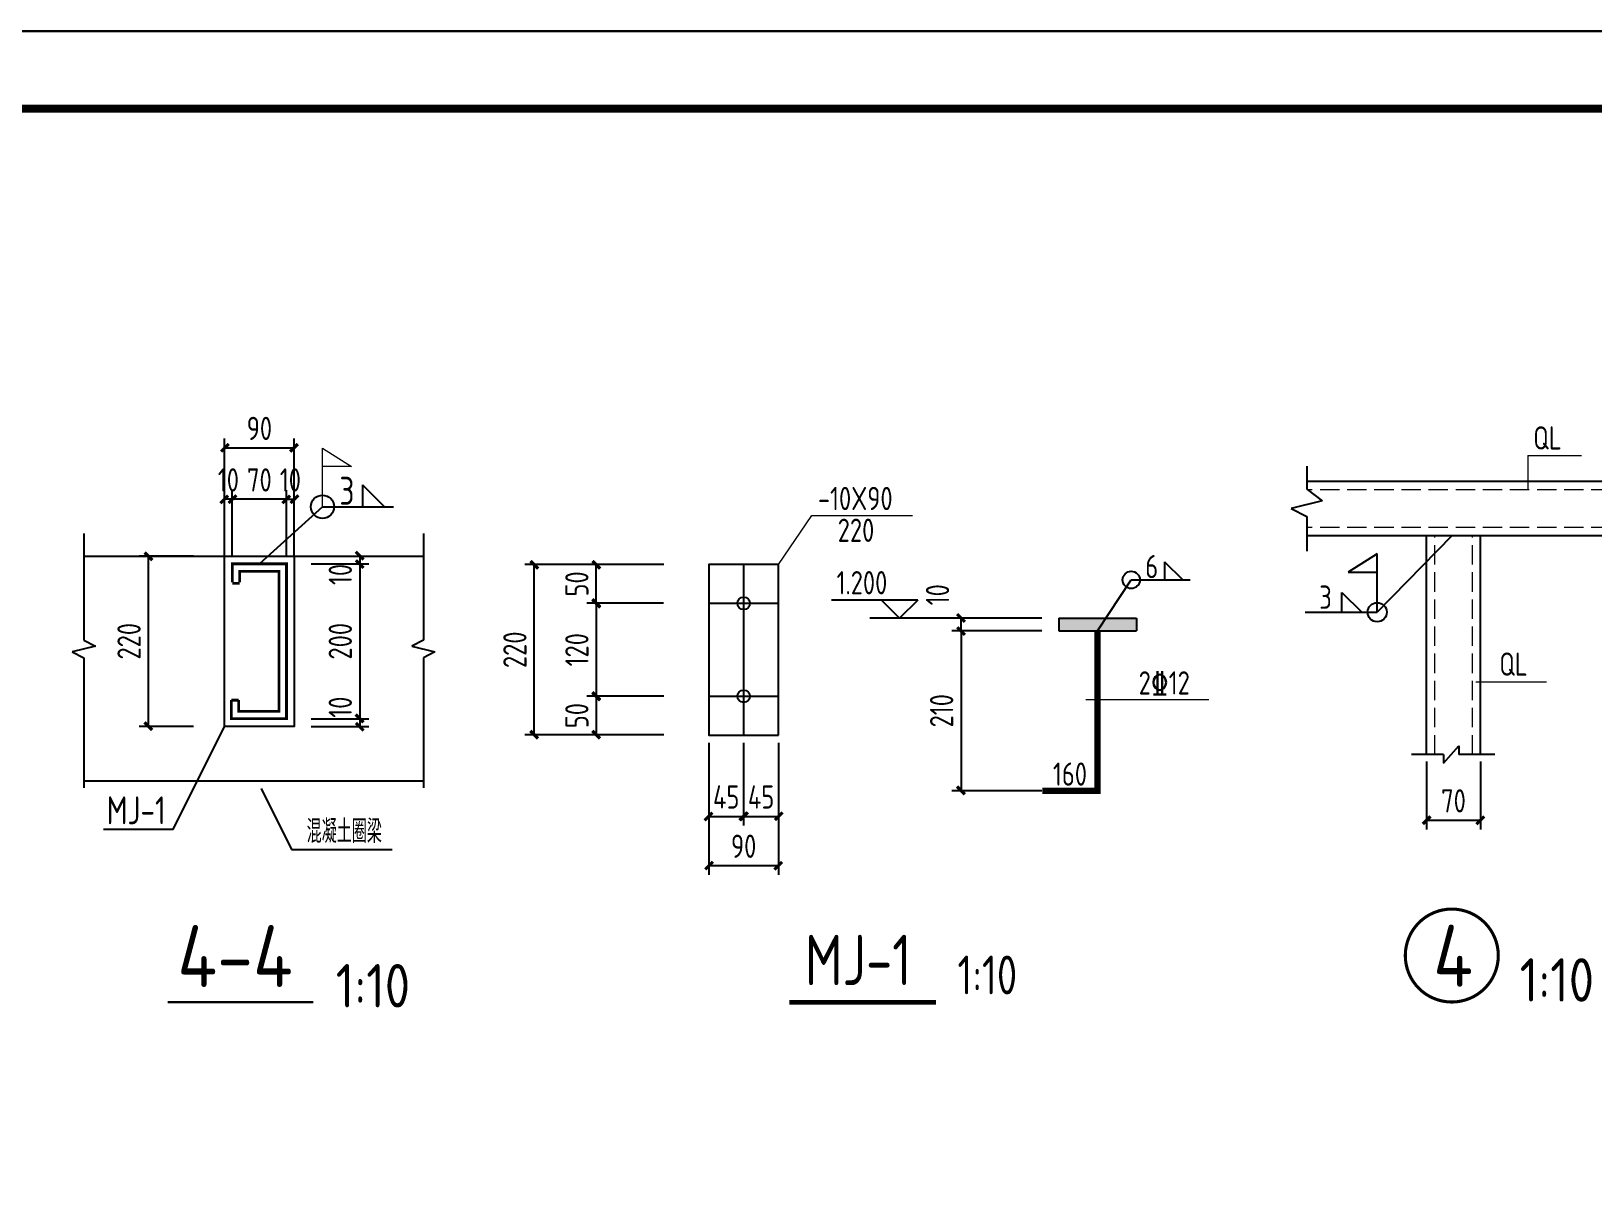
# Model space of a CAD drawing. Header units: millimetres. Extents: x 865974 to 875117, y 41124 to 44891.
# Drawn here: x 870292.5 to 870494, y 41569.1 to 41717.6 of the extents above; entities that cross this region are included whole.
import ezdxf

# ---------------------------------------------------------------- set-up
doc = ezdxf.new("R2010")
doc.units = ezdxf.units.MM
doc.header["$LTSCALE"] = 1000
doc.header["$MEASUREMENT"] = 0
doc.linetypes.add('CONTINOUS', pattern=[0])
doc.linetypes.add('DASH', pattern=[0.35, 0.25, -0.1])
for name, color, linetype in [('10', 7, 'Continuous'), ('D1', 112, 'Continuous'), ('D2', 6, 'Continuous'), ('DIM', 7, 'Continuous'), ('DRAWING0', 112, 'Continuous'), ('GJ', 6, 'Continuous'), ('THIN', 7, 'Continuous'), ('中文', 7, 'Continuous'), ('文字', 7, 'Continuous'), ('柱子', 8, 'Continuous'), ('桩', 6, 'Continuous'), ('梁__实线', 4, 'Continuous')]:
    doc.layers.add(name, color=color, linetype=linetype)
for name, color, linetype, lineweight in [('D3', 62, 'Continuous', 9), ('LZ', 64, 'Continuous', 9), ('数字', 3, 'Continuous', 9), ('细实线', 1, 'Continuous', 20)]:
    doc.layers.add(name, color=color, linetype=linetype, lineweight=lineweight)
doc.styles.add('GBHZ', font='gbenor.shx', dxfattribs={"width": 0.9, "bigfont": 'gbcbig.shx'})
doc.dimstyles.new('Y10', dxfattribs={"dimscale": 0, "dimtxt": 3, "dimasz": 0.01, "dimexe": 1.2, "dimexo": 1, "dimgap": 1, "dimtad": 1, "dimdec": 0, "dimlfac": 10, "dimzin": 0, "dimdsep": 46, "dimtxsty": 'GBHZ', "dimblk1": 'DX', "dimblk2": 'DX', "dimsah": 1, "dimcen": 0.09, "dimdle": 1, "dimadec": 0, "dimazin": 0, "dimtfac": 1, "dimtdec": 0, "dimtix": 1, "dimtmove": 2, "dimatfit": 3, "dimldrblk": 'DX', "dimfxl": 0, "dimtolj": 1, "dimtzin": 0, "dimarcsym": 0})

# ---------------------------------------------------------------- blocks, each defined once
blk = doc.blocks.new('DX')
at = {"color": 0, "linetype": 'ByBlock', "const_width": 40}
blk.add_lwpolyline([(-54, -51), (46, 49)], dxfattribs=at)
blk = doc.blocks.new('*D492')
at = {"layer": 'Defpoints', "color": 0, "transparency": 16777216}
for p in [(870365.39, 41648.77), (870375.06, 41648.77), (870375.06, 41643.77)]:
    blk.add_point(p, dxfattribs=at)
at = {"layer": 'DIM', "color": 0, "lineweight": -2, "transparency": 16777216}
for p, q in [((870374.06, 41648.77), (870364.19, 41648.77)), ((870365.39, 41643.78), (870365.39, 41648.76)), ((870374.06, 41643.77), (870364.19, 41643.77))]:
    blk.add_line(p, q, dxfattribs=at)
at = {"layer": 'DIM', "color": 0, "lineweight": -2, "transparency": 16777216, "xscale": 0.01, "yscale": 0.01, "zscale": 0.01}
for p, rotation in [((870365.39, 41648.77), 90), ((870365.39, 41643.77), 270)]:
    blk.add_blockref('DX', p, dxfattribs=dict(at, rotation=rotation))
at = {"layer": 'DIM', "color": 0, "transparency": 16777216, "insert": (870362.89, 41646.27), "char_height": 3, "attachment_point": 5, "rotation": 90, "style": 'GBHZ'}
blk.add_mtext('\\A1;50', dxfattribs=at)
blk = doc.blocks.new('*D493')
at = {"layer": 'Defpoints', "color": 0, "transparency": 16777216}
for p in [(870375.06, 41643.77), (870365.39, 41631.77), (870375.12, 41631.77)]:
    blk.add_point(p, dxfattribs=at)
at = {"layer": 'DIM', "color": 0, "lineweight": -2, "transparency": 16777216}
for p, q in [((870374.06, 41643.77), (870364.19, 41643.77)), ((870365.39, 41643.76), (870365.39, 41631.78)), ((870374.12, 41631.77), (870364.19, 41631.77))]:
    blk.add_line(p, q, dxfattribs=at)
at = {"layer": 'DIM', "color": 0, "lineweight": -2, "transparency": 16777216, "xscale": 0.01, "yscale": 0.01, "zscale": 0.01}
for p, rotation in [((870365.39, 41643.77), 90), ((870365.39, 41631.77), 270)]:
    blk.add_blockref('DX', p, dxfattribs=dict(at, rotation=rotation))
at = {"layer": 'DIM', "color": 0, "transparency": 16777216, "insert": (870362.89, 41637.77), "char_height": 3, "attachment_point": 5, "rotation": 90, "style": 'GBHZ'}
blk.add_mtext('\\A1;120', dxfattribs=at)
blk = doc.blocks.new('*D494')
at = {"layer": 'Defpoints', "color": 0, "transparency": 16777216}
for p in [(870375.06, 41631.77), (870365.39, 41626.77), (870375.06, 41626.77)]:
    blk.add_point(p, dxfattribs=at)
at = {"layer": 'DIM', "color": 0, "lineweight": -2, "transparency": 16777216}
for p, q in [((870374.06, 41631.77), (870364.19, 41631.77)), ((870365.39, 41631.76), (870365.39, 41626.78)), ((870374.06, 41626.77), (870364.19, 41626.77))]:
    blk.add_line(p, q, dxfattribs=at)
at = {"layer": 'DIM', "color": 0, "lineweight": -2, "transparency": 16777216, "xscale": 0.01, "yscale": 0.01, "zscale": 0.01}
for p, rotation in [((870365.39, 41631.77), 90), ((870365.39, 41626.77), 270)]:
    blk.add_blockref('DX', p, dxfattribs=dict(at, rotation=rotation))
at = {"layer": 'DIM', "color": 0, "transparency": 16777216, "insert": (870362.89, 41629.27), "char_height": 3, "attachment_point": 5, "rotation": 90, "style": 'GBHZ'}
blk.add_mtext('\\A1;50', dxfattribs=at)
blk = doc.blocks.new('*D495')
at = {"layer": 'Defpoints', "color": 0, "transparency": 16777216}
for p in [(870379.91, 41624.74), (870388.91, 41624.74), (870388.91, 41609.91)]:
    blk.add_point(p, dxfattribs=at)
at = {"layer": 'DIM', "color": 0, "lineweight": -2, "transparency": 16777216}
for p, q in [((870379.91, 41623.74), (870379.91, 41608.71)), ((870388.91, 41623.74), (870388.91, 41608.71)), ((870379.92, 41609.91), (870388.9, 41609.91))]:
    blk.add_line(p, q, dxfattribs=at)
at = {"layer": 'DIM', "color": 0, "lineweight": -2, "transparency": 16777216, "xscale": 0.01, "yscale": 0.01, "zscale": 0.01, "rotation": 180}
blk.add_blockref('DX', (870379.91, 41609.91), dxfattribs=at)
at = {"layer": 'DIM', "color": 0, "lineweight": -2, "transparency": 16777216, "xscale": 0.01, "yscale": 0.01, "zscale": 0.01}
blk.add_blockref('DX', (870388.91, 41609.91), dxfattribs=at)
at = {"layer": 'DIM', "color": 0, "transparency": 16777216, "insert": (870384.41, 41612.41), "char_height": 3, "attachment_point": 5, "style": 'GBHZ'}
blk.add_mtext('\\A1;90', dxfattribs=at)
blk = doc.blocks.new('*D496')
at = {"layer": 'Defpoints', "color": 0, "transparency": 16777216}
for p in [(870412.46, 41641.83), (870423.88, 41641.83), (870423.88, 41640.23)]:
    blk.add_point(p, dxfattribs=at)
at = {"layer": 'DIM', "color": 0, "lineweight": -2, "transparency": 16777216}
for p, q in [((870422.88, 41641.83), (870411.26, 41641.83)), ((870412.46, 41641.84), (870412.46, 41641.85)), ((870412.46, 41640.23), (870412.46, 41641.83)), ((870422.88, 41640.23), (870411.26, 41640.23)), ((870412.46, 41640.22), (870412.46, 41640.21))]:
    blk.add_line(p, q, dxfattribs=at)
at = {"layer": 'DIM', "color": 0, "lineweight": -2, "transparency": 16777216, "xscale": 0.01, "yscale": 0.01, "zscale": 0.01}
for p, rotation in [((870412.46, 41641.83), 270), ((870412.46, 41640.23), 90)]:
    blk.add_blockref('DX', p, dxfattribs=dict(at, rotation=rotation))
at = {"layer": 'DIM', "color": 0, "transparency": 16777216, "insert": (870409.43, 41644.87), "char_height": 3, "attachment_point": 5, "rotation": 90, "style": 'GBHZ'}
blk.add_mtext('\\A1;10', dxfattribs=at)
blk = doc.blocks.new('*D497')
at = {"layer": 'Defpoints', "color": 0, "transparency": 16777216}
for p in [(870423.88, 41640.23), (870412.46, 41619.57), (870423.88, 41619.57)]:
    blk.add_point(p, dxfattribs=at)
at = {"layer": 'DIM', "color": 0, "lineweight": -2, "transparency": 16777216}
for p, q in [((870422.88, 41640.23), (870411.26, 41640.23)), ((870412.46, 41640.22), (870412.46, 41619.58)), ((870422.88, 41619.57), (870411.26, 41619.57))]:
    blk.add_line(p, q, dxfattribs=at)
at = {"layer": 'DIM', "color": 0, "lineweight": -2, "transparency": 16777216, "xscale": 0.01, "yscale": 0.01, "zscale": 0.01}
for p, rotation in [((870412.46, 41640.23), 90), ((870412.46, 41619.57), 270)]:
    blk.add_blockref('DX', p, dxfattribs=dict(at, rotation=rotation))
at = {"layer": 'DIM', "color": 0, "transparency": 16777216, "insert": (870409.96, 41629.9), "char_height": 3, "attachment_point": 5, "rotation": 90, "style": 'GBHZ'}
blk.add_mtext('\\A1;210', dxfattribs=at)
blk = doc.blocks.new('*D498')
at = {"layer": 'Defpoints', "color": 0, "transparency": 16777216}
for p in [(870357.39, 41648.77), (870375.12, 41648.77), (870375.12, 41626.77)]:
    blk.add_point(p, dxfattribs=at)
at = {"layer": 'DIM', "color": 0, "lineweight": -2, "transparency": 16777216}
for p, q in [((870374.12, 41648.77), (870356.19, 41648.77)), ((870357.39, 41626.78), (870357.39, 41648.76)), ((870374.12, 41626.77), (870356.19, 41626.77))]:
    blk.add_line(p, q, dxfattribs=at)
at = {"layer": 'DIM', "color": 0, "lineweight": -2, "transparency": 16777216, "xscale": 0.01, "yscale": 0.01, "zscale": 0.01}
for p, rotation in [((870357.39, 41648.77), 90), ((870357.39, 41626.77), 270)]:
    blk.add_blockref('DX', p, dxfattribs=dict(at, rotation=rotation))
at = {"layer": 'DIM', "color": 0, "transparency": 16777216, "insert": (870354.89, 41637.77), "char_height": 3, "attachment_point": 5, "rotation": 90, "style": 'GBHZ'}
blk.add_mtext('\\A1;220', dxfattribs=at)
blk = doc.blocks.new('*D556')
at = {"layer": 'Defpoints', "color": 0, "transparency": 16777216}
for p in [(870318.42, 41657.19), (870318.42, 41648.87), (870325.42, 41648.87)]:
    blk.add_point(p, dxfattribs=at)
at = {"layer": 'DIM', "color": 0, "lineweight": -2, "transparency": 16777216}
for p, q in [((870318.42, 41649.87), (870318.42, 41658.39)), ((870325.41, 41657.19), (870318.43, 41657.19)), ((870325.42, 41649.87), (870325.42, 41658.39))]:
    blk.add_line(p, q, dxfattribs=at)
at = {"layer": 'DIM', "color": 0, "lineweight": -2, "transparency": 16777216, "xscale": 0.01, "yscale": 0.01, "zscale": 0.01, "rotation": 180}
blk.add_blockref('DX', (870318.42, 41657.19), dxfattribs=at)
at = {"layer": 'DIM', "color": 0, "lineweight": -2, "transparency": 16777216, "xscale": 0.01, "yscale": 0.01, "zscale": 0.01}
blk.add_blockref('DX', (870325.42, 41657.19), dxfattribs=at)
at = {"layer": 'DIM', "color": 0, "transparency": 16777216, "insert": (870321.92, 41659.69), "char_height": 3, "attachment_point": 5, "style": 'GBHZ'}
blk.add_mtext('\\A1;70', dxfattribs=at)
blk = doc.blocks.new('*D557')
at = {"layer": 'Defpoints', "color": 0, "transparency": 16777216}
for p in [(870317.42, 41657.19), (870317.42, 41649.87), (870318.42, 41648.87)]:
    blk.add_point(p, dxfattribs=at)
at = {"layer": 'DIM', "color": 0, "lineweight": -2, "transparency": 16777216}
for p, q in [((870317.41, 41657.19), (870317.4, 41657.19)), ((870317.42, 41650.87), (870317.42, 41658.39)), ((870318.42, 41657.19), (870317.42, 41657.19)), ((870318.42, 41649.87), (870318.42, 41658.39)), ((870318.43, 41657.19), (870318.44, 41657.19))]:
    blk.add_line(p, q, dxfattribs=at)
at = {"layer": 'DIM', "color": 0, "lineweight": -2, "transparency": 16777216, "xscale": 0.01, "yscale": 0.01, "zscale": 0.01}
blk.add_blockref('DX', (870317.42, 41657.19), dxfattribs=at)
at = {"layer": 'DIM', "color": 0, "lineweight": -2, "transparency": 16777216, "xscale": 0.01, "yscale": 0.01, "zscale": 0.01, "rotation": 180}
blk.add_blockref('DX', (870318.42, 41657.19), dxfattribs=at)
at = {"layer": 'DIM', "color": 0, "transparency": 16777216, "insert": (870317.92, 41659.69), "char_height": 3, "attachment_point": 5, "style": 'GBHZ'}
blk.add_mtext('\\A1;10', dxfattribs=at)
blk = doc.blocks.new('*D558')
at = {"layer": 'Defpoints', "color": 0, "transparency": 16777216}
for p in [(870327.59, 41649.87), (870327.59, 41648.87), (870334.86, 41648.87)]:
    blk.add_point(p, dxfattribs=at)
at = {"layer": 'DIM', "color": 0, "lineweight": -2, "transparency": 16777216}
for p, q in [((870328.59, 41649.87), (870336.06, 41649.87)), ((870328.59, 41648.87), (870336.06, 41648.87)), ((870334.86, 41649.88), (870334.86, 41649.89)), ((870334.86, 41649.87), (870334.86, 41648.87)), ((870334.86, 41648.86), (870334.86, 41648.85))]:
    blk.add_line(p, q, dxfattribs=at)
at = {"layer": 'DIM', "color": 0, "lineweight": -2, "transparency": 16777216, "xscale": 0.01, "yscale": 0.01, "zscale": 0.01}
for p, rotation in [((870334.86, 41649.87), 270), ((870334.86, 41648.87), 90)]:
    blk.add_blockref('DX', p, dxfattribs=dict(at, rotation=rotation))
at = {"layer": 'DIM', "color": 0, "transparency": 16777216, "insert": (870332.36, 41647.49), "char_height": 3, "attachment_point": 5, "rotation": 90, "style": 'GBHZ'}
blk.add_mtext('\\A1;10', dxfattribs=at)
blk = doc.blocks.new('*D559')
at = {"layer": 'Defpoints', "color": 0, "transparency": 16777216}
for p in [(870327.59, 41648.87), (870327.59, 41628.87), (870334.86, 41628.87)]:
    blk.add_point(p, dxfattribs=at)
at = {"layer": 'DIM', "color": 0, "lineweight": -2, "transparency": 16777216}
for p, q in [((870328.59, 41648.87), (870336.06, 41648.87)), ((870334.86, 41648.86), (870334.86, 41628.88)), ((870328.59, 41628.87), (870336.06, 41628.87))]:
    blk.add_line(p, q, dxfattribs=at)
at = {"layer": 'DIM', "color": 0, "lineweight": -2, "transparency": 16777216, "xscale": 0.01, "yscale": 0.01, "zscale": 0.01}
for p, rotation in [((870334.86, 41648.87), 90), ((870334.86, 41628.87), 270)]:
    blk.add_blockref('DX', p, dxfattribs=dict(at, rotation=rotation))
at = {"layer": 'DIM', "color": 0, "transparency": 16777216, "insert": (870332.36, 41638.87), "char_height": 3, "attachment_point": 5, "rotation": 90, "style": 'GBHZ'}
blk.add_mtext('\\A1;200', dxfattribs=at)
blk = doc.blocks.new('*D560')
at = {"layer": 'Defpoints', "color": 0, "transparency": 16777216}
for p in [(870327.59, 41628.87), (870327.59, 41627.87), (870334.86, 41627.87)]:
    blk.add_point(p, dxfattribs=at)
at = {"layer": 'DIM', "color": 0, "lineweight": -2, "transparency": 16777216}
for p, q in [((870328.59, 41628.87), (870336.06, 41628.87)), ((870334.86, 41628.88), (870334.86, 41628.89)), ((870334.86, 41628.87), (870334.86, 41627.87)), ((870328.59, 41627.87), (870336.06, 41627.87)), ((870334.86, 41627.86), (870334.86, 41627.85))]:
    blk.add_line(p, q, dxfattribs=at)
at = {"layer": 'DIM', "color": 0, "lineweight": -2, "transparency": 16777216, "xscale": 0.01, "yscale": 0.01, "zscale": 0.01}
for p, rotation in [((870334.86, 41628.87), 270), ((870334.86, 41627.87), 90)]:
    blk.add_blockref('DX', p, dxfattribs=dict(at, rotation=rotation))
at = {"layer": 'DIM', "color": 0, "transparency": 16777216, "insert": (870332.36, 41630.36), "char_height": 3, "attachment_point": 5, "rotation": 90, "style": 'GBHZ'}
blk.add_mtext('\\A1;10', dxfattribs=at)
blk = doc.blocks.new('*D561')
at = {"layer": 'Defpoints', "color": 0, "transparency": 16777216}
for p in [(870307.6, 41649.87), (870314.42, 41649.87), (870314.42, 41627.87)]:
    blk.add_point(p, dxfattribs=at)
at = {"layer": 'DIM', "color": 0, "lineweight": -2, "transparency": 16777216}
for p, q in [((870313.42, 41649.87), (870306.4, 41649.87)), ((870307.6, 41627.88), (870307.6, 41649.86)), ((870313.42, 41627.87), (870306.4, 41627.87))]:
    blk.add_line(p, q, dxfattribs=at)
at = {"layer": 'DIM', "color": 0, "lineweight": -2, "transparency": 16777216, "xscale": 0.01, "yscale": 0.01, "zscale": 0.01}
for p, rotation in [((870307.6, 41649.87), 90), ((870307.6, 41627.87), 270)]:
    blk.add_blockref('DX', p, dxfattribs=dict(at, rotation=rotation))
at = {"layer": 'DIM', "color": 0, "transparency": 16777216, "insert": (870305.1, 41638.87), "char_height": 3, "attachment_point": 5, "rotation": 90, "style": 'GBHZ'}
blk.add_mtext('\\A1;220', dxfattribs=at)
blk = doc.blocks.new('*D562')
at = {"layer": 'Defpoints', "color": 0, "transparency": 16777216}
for p in [(870326.42, 41657.19), (870325.42, 41648.87), (870326.42, 41649.87)]:
    blk.add_point(p, dxfattribs=at)
at = {"layer": 'DIM', "color": 0, "lineweight": -2, "transparency": 16777216}
for p, q in [((870325.41, 41657.19), (870325.4, 41657.19)), ((870325.42, 41649.87), (870325.42, 41658.39)), ((870325.42, 41657.19), (870326.42, 41657.19)), ((870326.42, 41650.87), (870326.42, 41658.39)), ((870326.43, 41657.19), (870326.44, 41657.19))]:
    blk.add_line(p, q, dxfattribs=at)
at = {"layer": 'DIM', "color": 0, "lineweight": -2, "transparency": 16777216, "xscale": 0.01, "yscale": 0.01, "zscale": 0.01}
blk.add_blockref('DX', (870325.42, 41657.19), dxfattribs=at)
at = {"layer": 'DIM', "color": 0, "lineweight": -2, "transparency": 16777216, "xscale": 0.01, "yscale": 0.01, "zscale": 0.01, "rotation": 180}
blk.add_blockref('DX', (870326.42, 41657.19), dxfattribs=at)
at = {"layer": 'DIM', "color": 0, "transparency": 16777216, "insert": (870325.92, 41659.69), "char_height": 3, "attachment_point": 5, "style": 'GBHZ'}
blk.add_mtext('\\A1;10', dxfattribs=at)
blk = doc.blocks.new('*D563')
at = {"layer": 'Defpoints', "color": 0, "transparency": 16777216}
for p in [(870326.42, 41663.84), (870317.42, 41648.87), (870326.42, 41648.87)]:
    blk.add_point(p, dxfattribs=at)
at = {"layer": 'DIM', "color": 0, "lineweight": -2, "transparency": 16777216}
for p, q in [((870317.42, 41649.87), (870317.42, 41665.04)), ((870326.42, 41649.87), (870326.42, 41665.04)), ((870317.43, 41663.84), (870326.41, 41663.84))]:
    blk.add_line(p, q, dxfattribs=at)
at = {"layer": 'DIM', "color": 0, "lineweight": -2, "transparency": 16777216, "xscale": 0.01, "yscale": 0.01, "zscale": 0.01, "rotation": 180}
blk.add_blockref('DX', (870317.42, 41663.84), dxfattribs=at)
at = {"layer": 'DIM', "color": 0, "lineweight": -2, "transparency": 16777216, "xscale": 0.01, "yscale": 0.01, "zscale": 0.01}
blk.add_blockref('DX', (870326.42, 41663.84), dxfattribs=at)
at = {"layer": 'DIM', "color": 0, "transparency": 16777216, "insert": (870321.92, 41666.34), "char_height": 3, "attachment_point": 5, "style": 'GBHZ'}
blk.add_mtext('\\A1;90', dxfattribs=at)
blk = doc.blocks.new('*D565')
at = {"layer": 'Defpoints', "color": 0, "linetype": 'ByBlock', "transparency": 16777216}
for p in [(870472.51, 41624.37, -5), (870479.51, 41624.37, -5), (870479.51, 41615.77)]:
    blk.add_point(p, dxfattribs=at)
at = {"layer": 'DIM', "color": 0, "linetype": 'ByBlock', "lineweight": -2, "transparency": 16777216}
for p, q in [((870472.51, 41623.37), (870472.51, 41614.57)), ((870479.51, 41623.37), (870479.51, 41614.57)), ((870472.52, 41615.77), (870479.5, 41615.77))]:
    blk.add_line(p, q, dxfattribs=at)
at = {"layer": 'DIM', "color": 0, "linetype": 'ByBlock', "lineweight": -2, "transparency": 16777216, "xscale": 0.01, "yscale": 0.01, "zscale": 0.01, "rotation": 180}
blk.add_blockref('DX', (870472.51, 41615.77), dxfattribs=at)
at = {"layer": 'DIM', "color": 0, "linetype": 'ByBlock', "lineweight": -2, "transparency": 16777216, "xscale": 0.01, "yscale": 0.01, "zscale": 0.01}
blk.add_blockref('DX', (870479.51, 41615.77), dxfattribs=at)
at = {"layer": 'DIM', "color": 0, "linetype": 'ByBlock', "transparency": 16777216, "insert": (870476.01, 41618.27), "char_height": 3, "attachment_point": 5, "style": 'GBHZ'}
blk.add_mtext('\\A1;70', dxfattribs=at)
blk = doc.blocks.new('*D690')
at = {"layer": 'Defpoints', "color": 0, "transparency": 16777216}
for p in [(870379.91, 41626.77), (870384.41, 41626.77), (870384.41, 41616.27)]:
    blk.add_point(p, dxfattribs=at)
at = {"layer": 'DIM', "color": 0, "lineweight": -2, "transparency": 16777216}
for p, q in [((870379.91, 41625.77), (870379.91, 41615.07)), ((870384.41, 41625.77), (870384.41, 41615.07)), ((870379.9, 41616.27), (870379.89, 41616.27)), ((870379.91, 41616.27), (870384.41, 41616.27)), ((870384.42, 41616.27), (870384.43, 41616.27))]:
    blk.add_line(p, q, dxfattribs=at)
at = {"layer": 'DIM', "color": 0, "lineweight": -2, "transparency": 16777216, "xscale": 0.01, "yscale": 0.01, "zscale": 0.01}
blk.add_blockref('DX', (870379.91, 41616.27), dxfattribs=at)
at = {"layer": 'DIM', "color": 0, "lineweight": -2, "transparency": 16777216, "xscale": 0.01, "yscale": 0.01, "zscale": 0.01, "rotation": 180}
blk.add_blockref('DX', (870384.41, 41616.27), dxfattribs=at)
at = {"layer": 'DIM', "color": 0, "transparency": 16777216, "insert": (870382.16, 41618.77), "char_height": 3, "attachment_point": 5, "style": 'GBHZ'}
blk.add_mtext('\\A1;45', dxfattribs=at)
blk = doc.blocks.new('*D691')
at = {"layer": 'Defpoints', "color": 0, "transparency": 16777216}
for p in [(870384.41, 41626.77), (870388.91, 41626.77), (870388.91, 41616.27)]:
    blk.add_point(p, dxfattribs=at)
at = {"layer": 'DIM', "color": 0, "lineweight": -2, "transparency": 16777216}
for p, q in [((870384.41, 41625.77), (870384.41, 41615.07)), ((870388.91, 41625.77), (870388.91, 41615.07)), ((870384.4, 41616.27), (870384.39, 41616.27)), ((870384.41, 41616.27), (870388.91, 41616.27)), ((870388.92, 41616.27), (870388.93, 41616.27))]:
    blk.add_line(p, q, dxfattribs=at)
at = {"layer": 'DIM', "color": 0, "lineweight": -2, "transparency": 16777216, "xscale": 0.01, "yscale": 0.01, "zscale": 0.01}
blk.add_blockref('DX', (870384.41, 41616.27), dxfattribs=at)
at = {"layer": 'DIM', "color": 0, "lineweight": -2, "transparency": 16777216, "xscale": 0.01, "yscale": 0.01, "zscale": 0.01, "rotation": 180}
blk.add_blockref('DX', (870388.91, 41616.27), dxfattribs=at)
at = {"layer": 'DIM', "color": 0, "transparency": 16777216, "insert": (870386.66, 41618.77), "char_height": 3, "attachment_point": 5, "style": 'GBHZ'}
blk.add_mtext('\\A1;45', dxfattribs=at)

msp = doc.modelspace()

# ---------------------------------------------------------------- linework, layer by layer
at = {"color": 0}
for p, q in [((870610.986, 41717.604), (869769.986, 41717.604)), ((869769.986, 41717.604), (870610.986, 41717.604))]:
    msp.add_line(p, q, dxfattribs=at)
at = {"color": 6, "linetype": 'ByBlock'}
for p, q in [((870330.062, 41656.228), (870321.919, 41648.866)), ((870310.805, 41614.578), (870317.419, 41627.866)), ((870310.805, 41614.578), (870301.811, 41614.578))]:
    msp.add_line(p, q, dxfattribs=at)
for p, q in [((870384.408, 41648.766), (870384.408, 41626.766)), ((870379.908, 41643.766), (870388.908, 41643.766)), ((870379.908, 41631.766), (870388.908, 41631.766))]:
    msp.add_line(p, q)
at = {"color": 0, "const_width": 1}
msp.add_lwpolyline([(870600.986, 41133.604), (869794.986, 41133.604), (869794.986, 41707.604), (870600.986, 41707.604)], close=True, dxfattribs=at)
at = {"color": 6, "linetype": 'ByBlock', "elevation": 0}
msp.add_lwpolyline([(870317.419, 41649.866), (870326.419, 41649.866), (870326.419, 41627.866), (870317.419, 41627.866)], close=True, dxfattribs=at)
at = {"color": 6, "linetype": 'ByBlock', "const_width": 0.36}
for points in [[(870318.419, 41646.466), (870318.419, 41648.866), (870325.419, 41648.866), (870325.419, 41628.866), (870318.299, 41628.866), (870318.299, 41631.266)], [(870319.379, 41646.466), (870319.379, 41647.906), (870324.459, 41647.906), (870324.459, 41629.826), (870319.259, 41629.826), (870319.259, 41631.266)], [(870319.379, 41646.333), (870318.419, 41646.333)], [(870319.259, 41631.266), (870318.299, 41631.266)]]:
    msp.add_lwpolyline(points, dxfattribs=at)
at = {"linetype": 'ByBlock', "ltscale": 0.5, "const_width": 0.4, "elevation": -5}
msp.add_lwpolyline([(870469.79, 41598.304, 1), (870481.79, 41598.304, 1)], format="xyb", close=True, dxfattribs=at)
at = {"const_width": 0.6}
msp.add_lwpolyline([(870390.325, 41592.278), (870409.235, 41592.278)], dxfattribs=at)
at = {"color": 6, "linetype": 'ByBlock'}
msp.add_circle((870330.062, 41656.228), 1.5, dxfattribs=at)
at = {"layer": 'D1'}
for p, q in [((870474.703, 41623.144, -5), (870476.683, 41625.392, -5)), ((870476.683, 41625.392, -5), (870476.683, 41624.268, -5)), ((870474.703, 41624.268, -5), (870470.59, 41624.268, -5)), ((870474.703, 41624.268, -5), (870474.703, 41623.144, -5)), ((870481.336, 41624.268, -5), (870476.683, 41624.268, -5))]:
    msp.add_line(p, q, dxfattribs=at)
at = {"layer": 'D2'}
for p, q in [((870496.291, 41659.487), (870457.073, 41659.487)), ((870496.291, 41652.489), (870457.073, 41652.489)), ((870472.513, 41624.268), (870472.513, 41652.489)), ((870479.512, 41624.268), (870479.512, 41652.489))]:
    msp.add_line(p, q, dxfattribs=at)
at = {"layer": 'D3'}
for p, q in [((870485.604, 41662.826), (870492.52, 41662.826)), ((870485.604, 41662.826), (870485.604, 41658.412)), ((870478.878, 41633.634), (870488, 41633.634))]:
    msp.add_line(p, q, dxfattribs=at)
at = {"layer": 'DIM'}
for p, q in [((870299.258, 41649.866), (870343.079, 41649.866)), ((870299.258, 41620.866), (870343.079, 41620.866))]:
    msp.add_line(p, q, dxfattribs=at)
at = {"layer": 'DIM', "color": 0, "linetype": 'CONTINOUS', "ltscale": 25}
for p, q in [((870406.894, 41644.181), (870395.732, 41644.181)), ((870404.54, 41641.827), (870402.186, 41644.181)), ((870406.894, 41644.181), (870404.54, 41641.827)), ((870411.258, 41641.827), (870400.679, 41641.827))]:
    msp.add_line(p, q, dxfattribs=at)
at = {"layer": 'DRAWING0'}
for p, q in [((870475.785, 41652.486), (870466.164, 41642.61, 5)), ((870466.164, 41650.172, 5), (870462.408, 41647.8, 5)), ((870466.164, 41642.61, 5), (870466.164, 41650.172, 5)), ((870462.408, 41647.8, 5), (870466.164, 41647.8, 5)), ((870461.599, 41642.61, 5), (870461.599, 41645.179, 5)), ((870461.599, 41645.179, 5), (870464.168, 41642.61, 5)), ((870456.859, 41642.61, 5), (870466.164, 41642.61, 5))]:
    msp.add_line(p, q, dxfattribs=at)
msp.add_circle((870466.164, 41642.61, 5), 1.238, dxfattribs=at)
msp.add_solid([(870466.164, 41647.8, 5), (870466.164, 41650.172, 5), (870462.408, 41647.8, 5), (870466.164, 41647.8, 5)], dxfattribs=at)
at = {"layer": 'GJ'}
for p, q in [((870425.083, 41641.827), (870435.083, 41641.827)), ((870425.083, 41641.827), (870425.083, 41640.227)), ((870435.083, 41641.827), (870435.083, 41640.227)), ((870425.083, 41640.227), (870435.083, 41640.227))]:
    msp.add_line(p, q, dxfattribs=at)
msp.add_lwpolyline([(870388.908, 41626.766), (870388.908, 41648.766), (870379.908, 41648.766), (870379.908, 41626.766)], close=True, dxfattribs=at)
at = {"layer": 'GJ', "const_width": 0.8}
msp.add_lwpolyline([(870430.083, 41640.227), (870430.083, 41619.574), (870422.934, 41619.574)], dxfattribs=at)
at = {"layer": 'GJ'}
for centre in [(870384.408, 41643.766), (870384.408, 41631.766)]:
    msp.add_circle(centre, 0.8, dxfattribs=at)
at = {"layer": 'LZ', "linetype": 'DASH', "ltscale": 0.01}
for p, q in [((870496.291, 41658.417), (870457.073, 41658.417)), ((870496.291, 41653.559), (870457.073, 41653.559)), ((870473.584, 41624.268), (870473.584, 41652.489)), ((870478.441, 41624.268), (870478.441, 41652.489))]:
    msp.add_line(p, q, dxfattribs=at)
at = {"layer": 'LZ'}
for p, q in [((870388.908, 41648.766), (870393.191, 41655.111)), ((870393.191, 41655.111), (870406.182, 41655.111)), ((870428.583, 41631.356), (870444.432, 41631.356))]:
    msp.add_line(p, q, dxfattribs=at)
at = {"layer": 'THIN', "linetype": 'ByBlock'}
for p, q in [((870457.073, 41661.487), (870457.073, 41658.488)), ((870459.073, 41656.988), (870455.073, 41655.988)), ((870457.073, 41658.488), (870459.073, 41656.988)), ((870455.073, 41655.988), (870457.073, 41654.988)), ((870457.073, 41654.988), (870457.073, 41650.489))]:
    msp.add_line(p, q, dxfattribs=at)
at = {"layer": 'THIN'}
for p, q in [((870299.258, 41652.761), (870299.258, 41638.991)), ((870343.079, 41652.761), (870343.079, 41638.991)), ((870299.258, 41638.991), (870300.758, 41638.241)), ((870343.079, 41638.991), (870341.579, 41638.241)), ((870300.758, 41638.241), (870297.758, 41637.491)), ((870297.758, 41637.491), (870299.258, 41636.741)), ((870299.258, 41636.741), (870299.258, 41619.971)), ((870341.579, 41638.241), (870344.579, 41637.491)), ((870344.579, 41637.491), (870343.079, 41636.741)), ((870343.079, 41636.741), (870343.079, 41619.971))]:
    msp.add_line(p, q, dxfattribs=at)
at = {"layer": '文字', "color": 6, "const_width": 0.32}
msp.add_lwpolyline([(870310.087, 41592.278), (870328.895, 41592.278)], dxfattribs=at)
at = {"layer": '柱子'}
for p, q in [((870322.14, 41619.864), (870326.067, 41612.006)), ((870326.067, 41612.006), (870339.065, 41612.006))]:
    msp.add_line(p, q, dxfattribs=at)
at = {"layer": '桩'}
for p, q in [((870335.24, 41659.041), (870338.053, 41656.228)), ((870335.24, 41659.041), (870335.24, 41656.228)), ((870330.062, 41656.228), (870339.221, 41656.228)), ((870438.733, 41649.137), (870438.733, 41646.793)), ((870438.733, 41649.137), (870441.077, 41646.793)), ((870430.083, 41640.227), (870434.418, 41646.793)), ((870434.418, 41646.793), (870442.05, 41646.793))]:
    msp.add_line(p, q, dxfattribs=at)
msp.add_circle((870434.418, 41646.793), 1.118, dxfattribs=at)
at = {"layer": '梁__实线'}
msp.add_solid([(870425.083, 41640.227), (870425.083, 41641.827), (870435.083, 41640.227), (870435.083, 41641.827)], dxfattribs=at)
at = {"layer": '细实线', "color": 251}
for p, q in [((870330.062, 41656.228), (870330.062, 41663.79)), ((870330.062, 41663.79), (870333.818, 41661.418)), ((870333.818, 41661.418), (870330.062, 41661.418))]:
    msp.add_line(p, q, dxfattribs=at)
msp.add_solid([(870330.062, 41661.418), (870330.062, 41663.79), (870333.818, 41661.418), (870330.062, 41661.418)], dxfattribs=at)

# ---------------------------------------------------------------- texts
at = {"style": 'GBHZ', "width": 0.9}
for s, height, p in [('3', 3.6, (870332.243, 41656.489)), ('-10X90', 3, (870393.993, 41655.797)), ('220', 3, (870396.548, 41651.693)), ('6', 3, (870436.236, 41647.011)), ('2%%13212', 3, (870435.381, 41631.993)), ('160', 3, (870424.325, 41620.224)), ('MJ-1', 3.6, (870302.209, 41615.248))]:
    msp.add_text(s, height=height, dxfattribs=at).set_placement(p)
at = {"layer": '10', "style": 'GBHZ', "width": 0.9}
msp.add_text('MJ-1', height=6.5, dxfattribs=at).set_placement((870392.317, 41594.484))
at = {"layer": 'D1', "style": 'GBHZ', "width": 0.9}
msp.add_text('1.200', height=3, dxfattribs=at).set_placement((870396.396, 41644.925))
at = {"layer": 'DRAWING0', "style": 'GBHZ', "width": 0.9}
msp.add_text('3', height=3, dxfattribs=at).set_placement((870458.69, 41643.057, 5))
at = {"layer": '中文', "style": 'GBHZ', "width": 0.9}
msp.add_text('1:10', height=5, dxfattribs=at).set_placement((870412, 41593.295, -0.009))
at = {"layer": '数字', "style": 'GBHZ', "width": 0.9}
for s, p in [('QL', (870486.299, 41663.615)), ('QL', (870481.916, 41634.423)), ('混凝土圈梁', (870328.014, 41612.834))]:
    msp.add_text(s, height=3, dxfattribs=at).set_placement(p)
at = {"layer": '文字', "color": 6, "style": 'GBHZ'}
for s, height, p in [('4-4', 8, (870311.339, 41594.229)), ('4', 8, (870473.395, 41594.27, -5)), ('1:10', 5.6, (870331.774, 41591.608)), ('1:10', 5.6, (870484.556, 41592.352, -5.009))]:
    msp.add_text(s, height=height, dxfattribs=at).set_placement(p)

# ---------------------------------------------------------------- dimensions: what is measured, and where the dimension line sits
at = {"layer": 'DIM'}
for base, p1, p2, picture, middle in [((870326.419, 41663.836), (870317.419, 41648.866), (870326.419, 41648.866), '*D563', (870321.919, 41666.336)), ((870317.419, 41657.186), (870318.419, 41648.866), (870317.419, 41649.866), '*D557', (870317.919, 41659.686)), ((870318.419, 41657.186), (870325.419, 41648.866), (870318.419, 41648.866), '*D556', (870321.919, 41659.686)), ((870384.408, 41616.275), (870379.908, 41626.766), (870384.408, 41626.766), '*D690', (870382.158, 41618.775)), ((870388.908, 41616.275), (870384.408, 41626.766), (870388.908, 41626.766), '*D691', (870386.658, 41618.775)), ((870388.908, 41609.914), (870379.908, 41624.739), (870388.908, 41624.739), '*D495', (870384.408, 41612.414))]:
    dim = msp.add_linear_dim(base=base, p1=p1, p2=p2, dimstyle='Y10', override={"dimscale": 1}, dxfattribs=at)
    dim.commit()
    dim.dimension.update_dxf_attribs({"geometry": picture, "text_midpoint": middle})
for base, p1, p2, angle, picture, middle in [((870326.419, 41657.186), (870325.419, 41648.866), (870326.419, 41649.866), 180, '*D562', (870325.919, 41659.686)), ((870307.6, 41649.866), (870314.419, 41627.866), (870314.419, 41649.866), 90, '*D561', (870305.1, 41638.866)), ((870334.86, 41628.866), (870327.591, 41648.866), (870327.591, 41628.866), 90, '*D559', (870332.36, 41638.866)), ((870357.395, 41648.766), (870375.12, 41626.766), (870375.12, 41648.766), 90, '*D498', (870354.895, 41637.766)), ((870365.394, 41648.766), (870375.06, 41643.766), (870375.06, 41648.766), 90, '*D492', (870362.894, 41646.266)), ((870365.394, 41631.766), (870375.06, 41643.766), (870375.12, 41631.766), 270, '*D493', (870362.894, 41637.766)), ((870365.394, 41626.766), (870375.06, 41631.766), (870375.06, 41626.766), 270, '*D494', (870362.894, 41629.266))]:
    dim = msp.add_linear_dim(base=base, p1=p1, p2=p2, angle=angle, dimstyle='Y10', override={"dimscale": 1}, dxfattribs=at)
    dim.commit()
    dim.dimension.update_dxf_attribs({"geometry": picture, "text_midpoint": middle})
for base, p1, p2, picture, middle in [((870334.86, 41648.866), (870327.591, 41649.866), (870327.591, 41648.866), '*D558', (870332.36, 41647.487)), ((870334.86, 41627.866), (870327.591, 41628.866), (870327.591, 41627.866), '*D560', (870332.36, 41630.363))]:
    dim = msp.add_linear_dim(base=base, p1=p1, p2=p2, angle=90, dimstyle='Y10', override={"dimscale": 1}, dxfattribs=at)
    dim.commit()
    dim.dimension.update_dxf_attribs({"geometry": picture, "text_midpoint": middle, "dimtype": 160})
dim = msp.add_linear_dim(base=(870412.458, 41641.827), p1=(870423.884, 41640.227), p2=(870423.884, 41641.827), angle=270, text='10', dimstyle='Y10', override={"dimscale": 1}, dxfattribs=at)
dim.commit()
dim.dimension.update_dxf_attribs({"geometry": '*D496', "text_midpoint": (870409.426, 41644.874), "dimtype": 160})
dim = msp.add_linear_dim(base=(870412.458, 41619.574), p1=(870423.884, 41640.227), p2=(870423.884, 41619.574), angle=90, text='210', dimstyle='Y10', override={"dimscale": 1}, dxfattribs=at)
dim.commit()
dim.dimension.update_dxf_attribs({"geometry": '*D497', "text_midpoint": (870409.958, 41629.901)})
at = {"layer": 'DIM', "linetype": 'ByBlock'}
dim = msp.add_linear_dim(base=(870479.512, 41615.769, 5), p1=(870472.513, 41624.367), p2=(870479.512, 41624.367), dimstyle='Y10', override={"dimscale": 1}, dxfattribs=at)
dim.commit()
dim.dimension.update_dxf_attribs({"geometry": '*D565', "text_midpoint": (870476.013, 41618.269, 5)})

doc.saveas('drawing.dxf')
